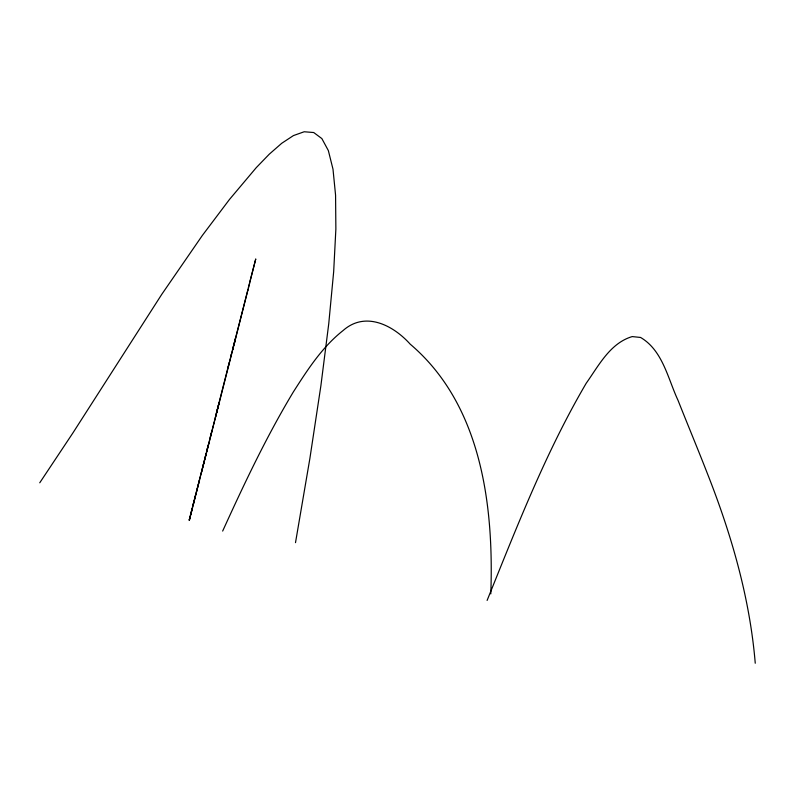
<?xml version="1.0" encoding="UTF-8"?>
<svg xmlns="http://www.w3.org/2000/svg" width="795" height="795" viewBox="0 0 795 795"><rect width="100%" height="100%" fill="white"/><g stroke="black" fill="none" stroke-linecap="round" stroke-linejoin="round"><path stroke-width="1.19" d="M490.803 593.875C493.904 505.68 481.681 404.884 410.19 344.146C393.306 325.354 365.422 310.746 343.102 330.531C322.134 347.037 307.486 369.824 293.285 392.044C266.454 436.634 244.204 483.767 222.66 531.07M295.502 542.657L309.881 458.477L320.892 385.714L328.752 323.684L333.671 271.701L335.868 229.079L335.57 195.143L332.996 169.196L328.345 150.573L321.856 138.578L313.727 132.536L304.197 131.761L293.464 135.567L281.748 143.269L269.276 154.18L256.268 167.636L229.457 199.485L202.327 235.479L161.763 294.349L72.911 432.927L39.75 482.794M216.379 413.181L229.189 362.768M193.106 504.914L192.927 505.63L193.662 502.768M193.096 505.093L195.103 497.123M190.651 515.18L199.565 479.971M248.636 286.727L248.298 288.088M191.436 511.473L192.201 508.472M215.365 417.445L219.023 403.144L190.403 515.289M203.351 464.707L204.991 458.238M205.03 457.801L205.885 454.442M206.471 452.126L207.823 446.81M210.228 437.359L211.649 431.794M230.878 356.17L231.424 354.004M232.935 348.28L235.608 337.796M247.752 290.225L248 289.261M201.413 472.747L249.67 283.179M207.366 448.887L208.856 443.044M228.155 366.992L247.732 290.324M248.825 285.991L255.761 258.951L249.729 282.444M194.845 497.859L196.017 493.258M196.425 492.006L204.255 461.319M205.468 456.559L206.213 453.687M232.856 349.373L233.492 346.908M234.108 344.474L235.409 339.177M190.293 516.561L189.25 519.97L191.118 512.705M191.943 509.595L189.28 520.447L189.906 518.082M487.106 600.434C516.939 526.668 545.877 451.987 586.253 383.19C598.685 365.68 610.123 343.082 632.224 336.583L640.571 337.458C662.742 350.416 667.87 378.569 678.006 400.292C687.735 424.828 697.911 449.195 707.49 473.8C731.43 534.528 749.814 597.969 755.25 663.239"/></g></svg>
